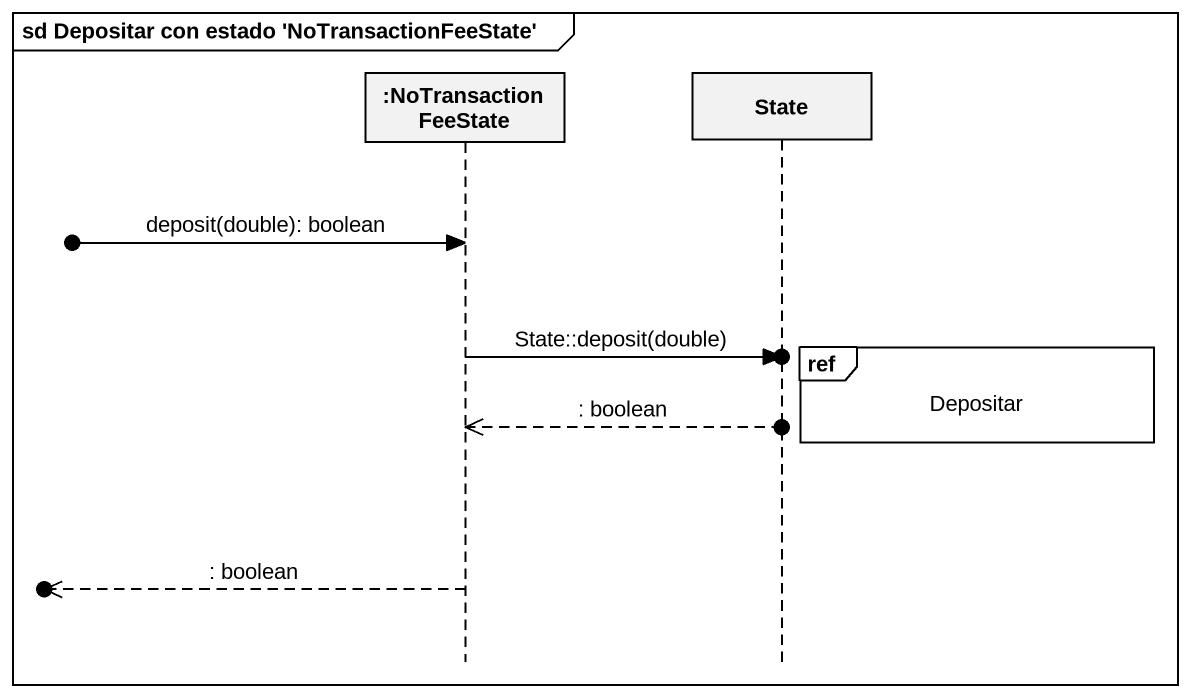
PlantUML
@startuml
mainframe sd Depositar con estado 'NoTransactionFeeState'
hide footbox
participant ":NoTransactionFeeState" as NoTransactionFeeState
participant "State" as State_

[o-> NoTransactionFeeState : deposit(double): boolean
ref over State_ : Depositar
NoTransactionFeeState ->o] : State::deposit(double)
NoTransactionFeeState <<--o] : : boolean
[o<<-- NoTransactionFeeState : : boolean
@enduml
